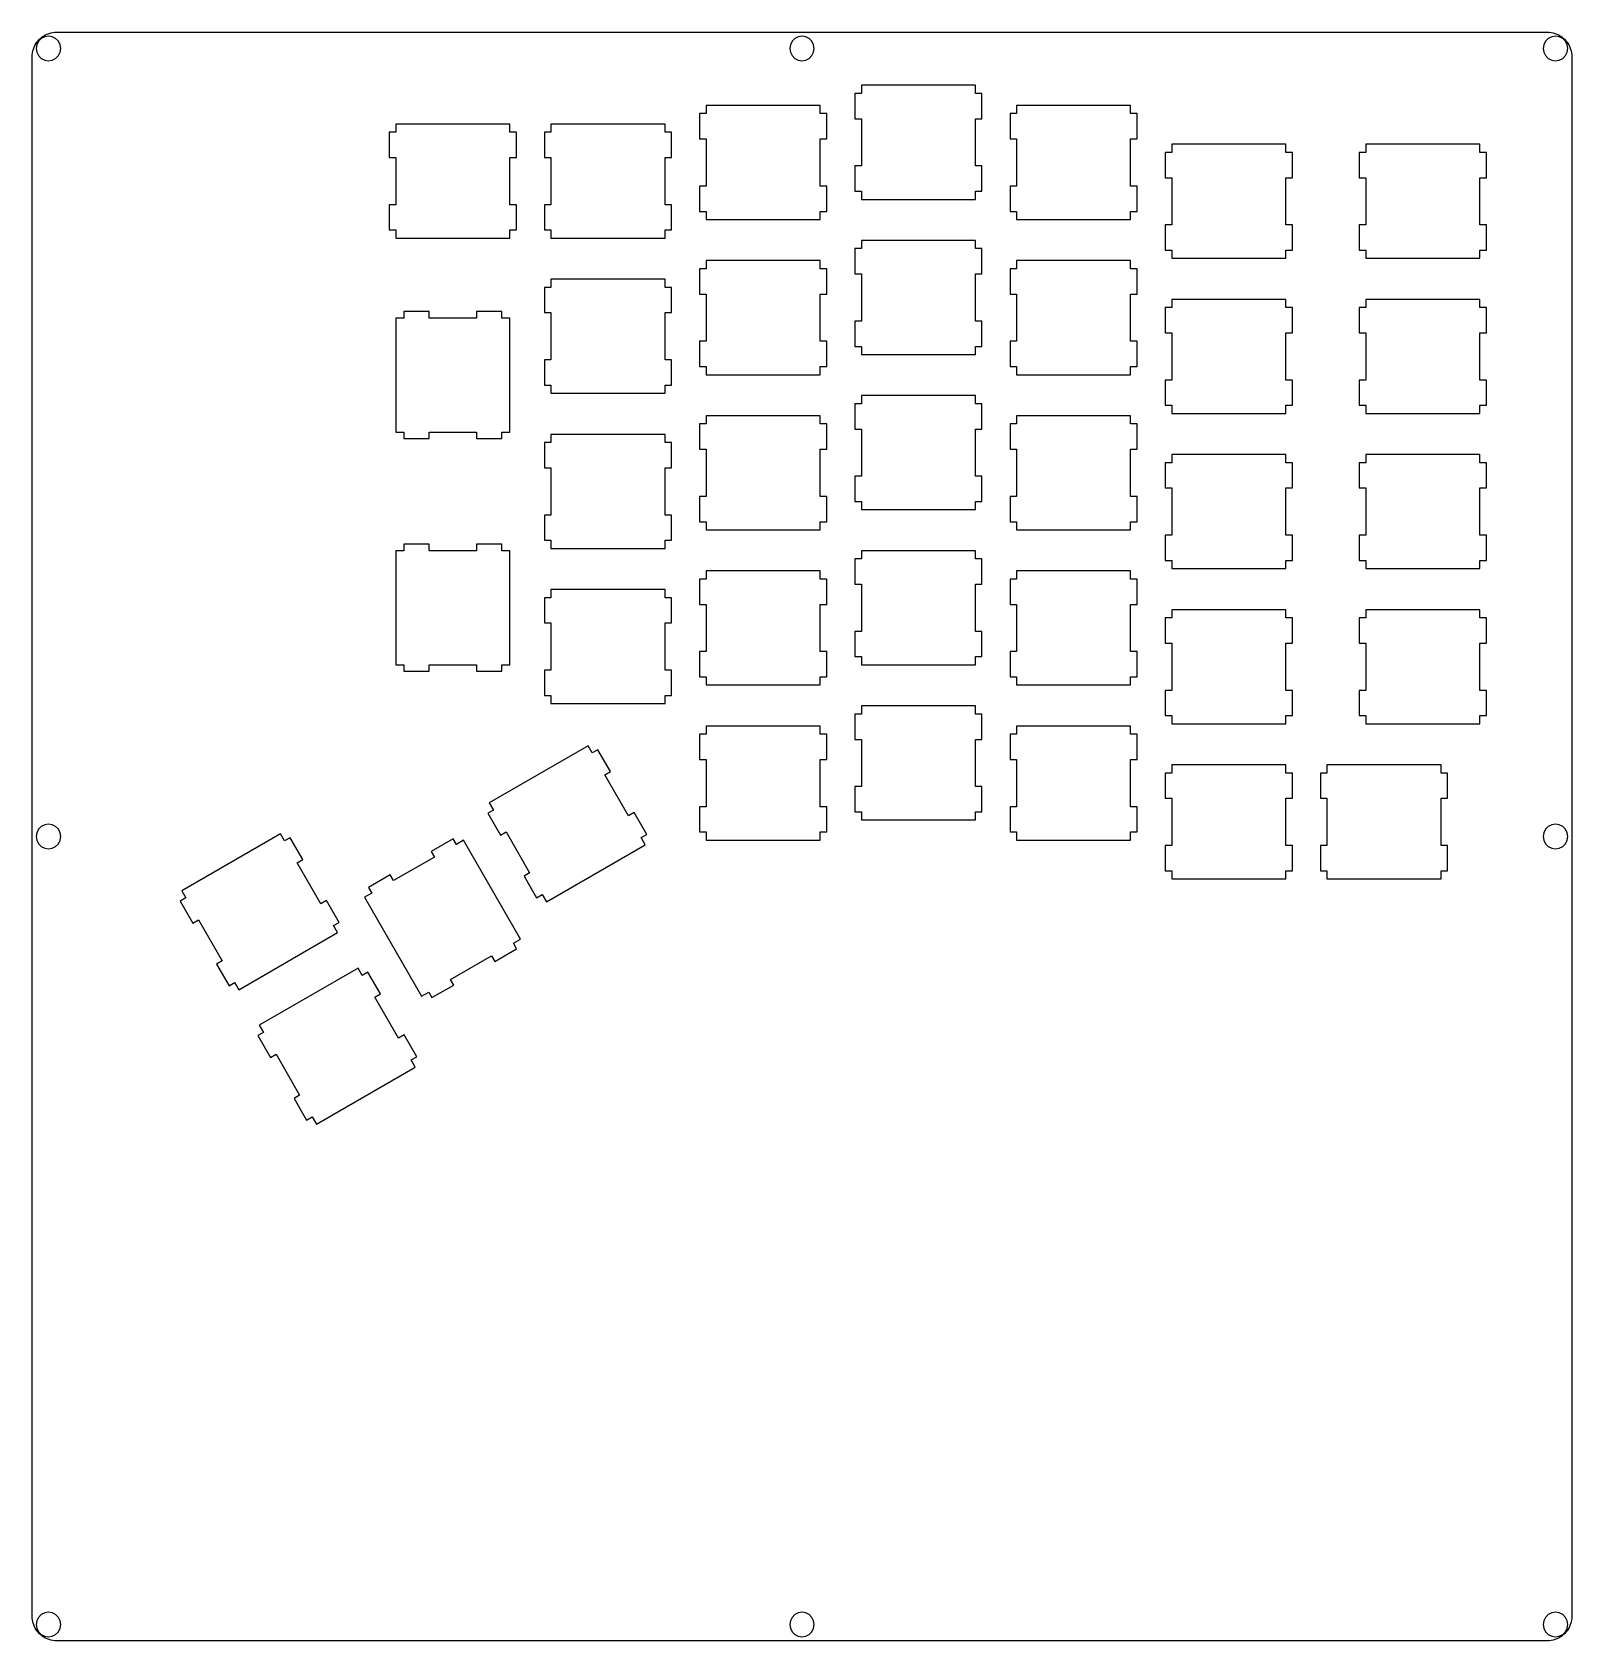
# Model space of a CAD drawing. Extents: x 0 to 189, y 0 to 198.
import ezdxf

# ---------------------------------------------------------------- set-up
doc = ezdxf.new("R2010")
doc.units = 0
doc.layers.get('0').update_dxf_attribs({"linetype": 'CONTINUOUS'})

msp = doc.modelspace()

# ---------------------------------------------------------------- linework, layer by layer
at = {"color": 0}
for p, q in [((2.39365, 197.511), (2.62516, 197.557)), ((2.62516, 197.557), (2.85943, 197.584)), ((2.85943, 197.584), (3.09507, 197.594)), ((3.09507, 197.594), (186.071, 197.593)), ((186.071, 197.593), (186.305, 197.584)), ((186.305, 197.584), (186.539, 197.557)), ((186.539, 197.557), (186.771, 197.511)), ((0.241157, 195.521), (0.322461, 195.742)), ((0.322461, 195.742), (0.420303, 195.956)), ((0.420303, 195.956), (0.537436, 196.161)), ((0.537436, 196.161), (0.666972, 196.357)), ((0.668348, 196.058), (0.593933, 195.593)), ((0.593933, 195.593), (0.668348, 195.13)), ((0.666972, 196.357), (0.813043, 196.543)), ((0.880565, 196.475), (0.668348, 196.058)), ((0.813043, 196.543), (0.972894, 196.715)), ((1.21267, 196.807), (0.880565, 196.475)), ((0.972894, 196.715), (1.14515, 196.875)), ((1.14515, 196.875), (1.33119, 197.021)), ((1.63022, 197.019), (1.21267, 196.807)), ((1.33119, 197.021), (1.52687, 197.151)), ((1.52687, 197.151), (1.7322, 197.268)), ((2.09462, 197.093), (1.63022, 197.019)), ((1.7322, 197.268), (1.94579, 197.365)), ((1.94579, 197.365), (2.16628, 197.447)), ((2.55764, 197.019), (2.09462, 197.093)), ((2.16628, 197.447), (2.39365, 197.511)), ((2.97518, 196.807), (2.55764, 197.019)), ((3.30729, 196.475), (2.97518, 196.807)), ((3.52089, 196.058), (3.30729, 196.475)), ((3.5953, 195.593), (3.52089, 196.058)), ((3.52089, 195.13), (3.5953, 195.593)), ((93.1556, 196.058), (93.0822, 195.593)), ((93.0822, 195.593), (93.1556, 195.13)), ((93.369, 196.475), (93.1556, 196.058)), ((93.701, 196.807), (93.369, 196.475)), ((94.1186, 197.019), (93.701, 196.807)), ((94.5829, 197.093), (94.1186, 197.019)), ((95.0461, 197.019), (94.5829, 197.093)), ((95.4634, 196.807), (95.0461, 197.019)), ((95.7957, 196.475), (95.4634, 196.807)), ((96.0092, 196.058), (95.7957, 196.475)), ((96.0822, 195.593), (96.0092, 196.058)), ((96.0092, 195.13), (96.0822, 195.593)), ((185.644, 196.058), (185.569, 195.593)), ((185.569, 195.593), (185.644, 195.13)), ((185.857, 196.475), (185.644, 196.058)), ((186.188, 196.807), (185.857, 196.475)), ((186.607, 197.019), (186.188, 196.807)), ((187.07, 197.093), (186.607, 197.019)), ((186.771, 197.511), (186.998, 197.447)), ((186.998, 197.447), (187.219, 197.365)), ((187.533, 197.019), (187.07, 197.093)), ((187.219, 197.365), (187.431, 197.268)), ((187.431, 197.268), (187.638, 197.151)), ((187.952, 196.807), (187.533, 197.019)), ((187.638, 197.151), (187.833, 197.021)), ((187.833, 197.021), (188.018, 196.875)), ((188.284, 196.475), (187.952, 196.807)), ((188.018, 196.875), (188.192, 196.715)), ((188.192, 196.715), (188.352, 196.543)), ((188.496, 196.058), (188.284, 196.475)), ((188.352, 196.543), (188.498, 196.357)), ((188.571, 195.593), (188.496, 196.058)), ((188.496, 195.13), (188.571, 195.593)), ((188.498, 196.357), (188.627, 196.161)), ((188.627, 196.161), (188.744, 195.956)), ((188.744, 195.956), (188.842, 195.742)), ((188.842, 195.742), (188.923, 195.521)), ((0.093707, 3.08267), (0.095085, 194.593)), ((0.095085, 194.593), (0.103353, 194.829)), ((0.103353, 194.829), (0.130914, 195.063)), ((0.130914, 195.063), (0.176389, 195.294)), ((0.176389, 195.294), (0.241157, 195.521)), ((0.668348, 195.13), (0.880565, 194.713)), ((0.880565, 194.713), (1.21267, 194.381)), ((1.21267, 194.381), (1.63022, 194.167)), ((1.63022, 194.167), (2.09462, 194.093)), ((2.09462, 194.093), (2.55764, 194.167)), ((2.55764, 194.167), (2.97518, 194.381)), ((2.97518, 194.381), (3.30729, 194.713)), ((3.30729, 194.713), (3.52089, 195.13)), ((93.1556, 195.13), (93.369, 194.713)), ((93.369, 194.713), (93.701, 194.381)), ((93.701, 194.381), (94.1186, 194.167)), ((94.1186, 194.167), (94.5829, 194.093)), ((94.5829, 194.093), (95.0461, 194.167)), ((95.0461, 194.167), (95.4634, 194.381)), ((95.4634, 194.381), (95.7957, 194.713)), ((95.7957, 194.713), (96.0092, 195.13)), ((185.644, 195.13), (185.857, 194.713)), ((185.857, 194.713), (186.188, 194.381)), ((186.188, 194.381), (186.607, 194.167)), ((186.607, 194.167), (187.07, 194.093)), ((187.07, 194.093), (187.533, 194.167)), ((187.533, 194.167), (187.952, 194.381)), ((187.952, 194.381), (188.284, 194.713)), ((188.284, 194.713), (188.496, 195.13)), ((188.923, 195.521), (188.988, 195.294)), ((188.988, 195.294), (189.034, 195.063)), ((189.034, 195.063), (189.061, 194.829)), ((189.061, 194.829), (189.071, 194.593)), ((189.071, 194.593), (189.071, 3.08267)), ((101.87, 190.069), (101.069, 190.069)), ((101.069, 190.069), (101.069, 186.969)), ((101.87, 191.069), (101.87, 190.069)), ((115.87, 191.069), (101.87, 191.069)), ((115.87, 190.069), (115.87, 191.069)), ((116.67, 190.069), (115.87, 190.069)), ((116.67, 186.969), (116.67, 190.069)), ((82.8202, 188.591), (82.8202, 187.592)), ((96.8195, 188.591), (82.8202, 188.591)), ((96.8195, 187.592), (96.8195, 188.591)), ((120.92, 188.591), (120.92, 187.592)), ((134.92, 188.591), (120.92, 188.591)), ((134.92, 187.592), (134.92, 188.591)), ((44.7202, 186.307), (44.7202, 185.306)), ((58.7195, 186.307), (44.7202, 186.307)), ((58.7195, 185.306), (58.7195, 186.307)), ((63.7702, 186.307), (63.7702, 185.306)), ((77.7695, 186.307), (63.7702, 186.307)), ((77.7695, 185.306), (77.7695, 186.307)), ((82.8202, 187.592), (82.0194, 187.592)), ((82.0194, 187.592), (82.0194, 184.492)), ((97.6203, 187.592), (96.8195, 187.592)), ((97.6203, 184.492), (97.6203, 187.592)), ((101.069, 186.969), (101.87, 186.969)), ((101.87, 186.969), (101.87, 181.169)), ((115.87, 181.169), (115.87, 186.969)), ((115.87, 186.969), (116.67, 186.969)), ((120.92, 187.592), (120.119, 187.592)), ((120.119, 187.592), (120.119, 184.492)), ((135.72, 187.592), (134.92, 187.592)), ((135.72, 184.492), (135.72, 187.592)), ((44.7202, 185.306), (43.9194, 185.306)), ((43.9194, 185.306), (43.9194, 182.205)), ((59.5203, 185.306), (58.7195, 185.306)), ((59.5203, 182.205), (59.5203, 185.306)), ((63.7702, 185.306), (62.9694, 185.306)), ((62.9694, 185.306), (62.9694, 182.205)), ((78.5703, 185.306), (77.7695, 185.306)), ((78.5703, 182.205), (78.5703, 185.306)), ((82.0194, 184.492), (82.8202, 184.492)), ((82.8202, 184.492), (82.8202, 178.691)), ((96.8195, 178.691), (96.8195, 184.492)), ((96.8195, 184.492), (97.6203, 184.492)), ((120.119, 184.492), (120.92, 184.492)), ((120.92, 184.492), (120.92, 178.691)), ((134.92, 178.691), (134.92, 184.492)), ((134.92, 184.492), (135.72, 184.492)), ((139.97, 183.829), (139.97, 182.829)), ((153.97, 183.829), (139.97, 183.829)), ((153.97, 182.829), (153.97, 183.829)), ((163.781, 183.829), (163.781, 182.829)), ((177.782, 183.829), (163.781, 183.829)), ((177.782, 182.829), (177.782, 183.829)), ((43.9194, 182.205), (44.7202, 182.205)), ((44.7202, 182.205), (44.7202, 176.405)), ((58.7195, 176.405), (58.7195, 182.205)), ((58.7195, 182.205), (59.5203, 182.205)), ((62.9694, 182.205), (63.7702, 182.205)), ((63.7702, 182.205), (63.7702, 176.405)), ((77.7695, 176.405), (77.7695, 182.205)), ((77.7695, 182.205), (78.5703, 182.205)), ((139.97, 182.829), (139.169, 182.829)), ((139.169, 182.829), (139.169, 179.729)), ((154.77, 182.829), (153.97, 182.829)), ((154.77, 179.729), (154.77, 182.829)), ((163.781, 182.829), (162.982, 182.829)), ((162.982, 182.829), (162.982, 179.729)), ((178.581, 182.829), (177.782, 182.829)), ((178.581, 179.729), (178.581, 182.829)), ((101.87, 181.169), (101.069, 181.169)), ((101.069, 181.169), (101.069, 178.069)), ((116.67, 181.169), (115.87, 181.169)), ((116.67, 178.069), (116.67, 181.169)), ((82.8202, 178.691), (82.0194, 178.691)), ((82.0194, 178.691), (82.0194, 175.592)), ((97.6203, 178.691), (96.8195, 178.691)), ((97.6203, 175.592), (97.6203, 178.691)), ((101.069, 178.069), (101.87, 178.069)), ((101.87, 178.069), (101.87, 177.068)), ((115.87, 177.068), (115.87, 178.069)), ((115.87, 178.069), (116.67, 178.069)), ((120.92, 178.691), (120.119, 178.691)), ((120.119, 178.691), (120.119, 175.592)), ((135.72, 178.691), (134.92, 178.691)), ((135.72, 175.592), (135.72, 178.691)), ((139.169, 179.729), (139.97, 179.729)), ((139.97, 179.729), (139.97, 173.929)), ((153.97, 173.929), (153.97, 179.729)), ((153.97, 179.729), (154.77, 179.729)), ((162.982, 179.729), (163.781, 179.729)), ((163.781, 179.729), (163.781, 173.929)), ((177.782, 173.929), (177.782, 179.729)), ((177.782, 179.729), (178.581, 179.729)), ((44.7202, 176.405), (43.9194, 176.405)), ((43.9194, 176.405), (43.9194, 173.306)), ((59.5203, 176.405), (58.7195, 176.405)), ((59.5203, 173.306), (59.5203, 176.405)), ((63.7702, 176.405), (62.9694, 176.405)), ((62.9694, 176.405), (62.9694, 173.306)), ((78.5703, 176.405), (77.7695, 176.405)), ((78.5703, 173.306), (78.5703, 176.405)), ((101.87, 177.068), (115.87, 177.068)), ((82.0194, 175.592), (82.8202, 175.592)), ((82.8202, 175.592), (82.8202, 174.592)), ((82.8202, 174.592), (96.8195, 174.592)), ((96.8195, 174.592), (96.8195, 175.592)), ((96.8195, 175.592), (97.6203, 175.592)), ((120.119, 175.592), (120.92, 175.592)), ((120.92, 175.592), (120.92, 174.592)), ((120.92, 174.592), (134.92, 174.592)), ((134.92, 174.592), (134.92, 175.592)), ((134.92, 175.592), (135.72, 175.592)), ((139.97, 173.929), (139.169, 173.929)), ((139.169, 173.929), (139.169, 170.828)), ((154.77, 173.929), (153.97, 173.929)), ((154.77, 170.828), (154.77, 173.929)), ((163.781, 173.929), (162.982, 173.929)), ((162.982, 173.929), (162.982, 170.828)), ((178.581, 173.929), (177.782, 173.929)), ((178.581, 170.828), (178.581, 173.929)), ((43.9194, 173.306), (44.7202, 173.306)), ((44.7202, 173.306), (44.7202, 172.306)), ((44.7202, 172.306), (58.7195, 172.306)), ((58.7195, 172.306), (58.7195, 173.306)), ((58.7195, 173.306), (59.5203, 173.306)), ((62.9694, 173.306), (63.7702, 173.306)), ((63.7702, 173.306), (63.7702, 172.306)), ((63.7702, 172.306), (77.7695, 172.306)), ((77.7695, 172.306), (77.7695, 173.306)), ((77.7695, 173.306), (78.5703, 173.306)), ((101.87, 172.018), (101.87, 171.019)), ((115.87, 172.018), (101.87, 172.018)), ((115.87, 171.019), (115.87, 172.018)), ((101.87, 171.019), (101.069, 171.019)), ((101.069, 171.019), (101.069, 167.918)), ((116.67, 171.019), (115.87, 171.019)), ((116.67, 167.918), (116.67, 171.019)), ((139.169, 170.828), (139.97, 170.828)), ((139.97, 170.828), (139.97, 169.829)), ((153.97, 169.829), (153.97, 170.828)), ((153.97, 170.828), (154.77, 170.828)), ((162.982, 170.828), (163.781, 170.828)), ((163.781, 170.828), (163.781, 169.829)), ((177.782, 169.829), (177.782, 170.828)), ((177.782, 170.828), (178.581, 170.828)), ((82.8202, 168.542), (82.0194, 168.542)), ((82.0194, 168.542), (82.0194, 165.442)), ((82.8202, 169.541), (82.8202, 168.542)), ((96.8195, 169.541), (82.8202, 169.541)), ((96.8195, 168.542), (96.8195, 169.541)), ((97.6203, 168.542), (96.8195, 168.542)), ((97.6203, 165.442), (97.6203, 168.542)), ((101.069, 167.918), (101.87, 167.918)), ((101.87, 167.918), (101.87, 162.118)), ((115.87, 162.118), (115.87, 167.918)), ((115.87, 167.918), (116.67, 167.918)), ((120.92, 168.542), (120.119, 168.542)), ((120.119, 168.542), (120.119, 165.442)), ((120.92, 169.541), (120.92, 168.542)), ((134.92, 169.541), (120.92, 169.541)), ((134.92, 168.542), (134.92, 169.541)), ((135.72, 168.542), (134.92, 168.542)), ((135.72, 165.442), (135.72, 168.542)), ((139.97, 169.829), (153.97, 169.829)), ((163.781, 169.829), (177.782, 169.829)), ((63.7702, 166.256), (62.9694, 166.256)), ((62.9694, 166.256), (62.9694, 163.155)), ((63.7702, 167.257), (63.7702, 166.256)), ((77.7695, 167.257), (63.7702, 167.257)), ((77.7695, 166.256), (77.7695, 167.257)), ((78.5703, 166.256), (77.7695, 166.256)), ((78.5703, 163.155), (78.5703, 166.256)), ((82.0194, 165.442), (82.8202, 165.442)), ((82.8202, 165.442), (82.8202, 159.641)), ((96.8195, 159.641), (96.8195, 165.442)), ((96.8195, 165.442), (97.6203, 165.442)), ((120.119, 165.442), (120.92, 165.442)), ((120.92, 165.442), (120.92, 159.641)), ((134.92, 159.641), (134.92, 165.442)), ((134.92, 165.442), (135.72, 165.442)), ((139.97, 164.779), (139.97, 163.778)), ((153.97, 164.779), (139.97, 164.779)), ((153.97, 163.778), (153.97, 164.779)), ((163.781, 164.779), (163.781, 163.778)), ((177.782, 164.779), (163.781, 164.779)), ((177.782, 163.778), (177.782, 164.779)), ((45.7193, 162.493), (44.7202, 162.493)), ((44.7202, 162.493), (44.7202, 148.493)), ((45.7193, 163.293), (45.7193, 162.493)), ((48.8199, 163.293), (45.7193, 163.293)), ((48.8199, 162.493), (48.8199, 163.293)), ((54.6199, 162.493), (48.8199, 162.493)), ((57.719, 163.293), (54.6199, 163.293)), ((54.6199, 163.293), (54.6199, 162.493)), ((57.719, 162.493), (57.719, 163.293)), ((58.7195, 162.493), (57.719, 162.493)), ((58.7195, 148.493), (58.7195, 162.493)), ((62.9694, 163.155), (63.7702, 163.155)), ((63.7702, 163.155), (63.7702, 157.355)), ((77.7695, 157.355), (77.7695, 163.155)), ((77.7695, 163.155), (78.5703, 163.155)), ((101.87, 162.118), (101.069, 162.118)), ((101.069, 162.118), (101.069, 159.019)), ((116.67, 162.118), (115.87, 162.118)), ((116.67, 159.019), (116.67, 162.118)), ((139.97, 163.778), (139.169, 163.778)), ((139.169, 163.778), (139.169, 160.679)), ((154.77, 163.778), (153.97, 163.778)), ((154.77, 160.679), (154.77, 163.778)), ((163.781, 163.778), (162.982, 163.778)), ((162.982, 163.778), (162.982, 160.679)), ((178.581, 163.778), (177.782, 163.778)), ((178.581, 160.679), (178.581, 163.778)), ((139.169, 160.679), (139.97, 160.679)), ((139.97, 160.679), (139.97, 154.879)), ((153.97, 154.879), (153.97, 160.679)), ((153.97, 160.679), (154.77, 160.679)), ((162.982, 160.679), (163.781, 160.679)), ((163.781, 160.679), (163.781, 154.879)), ((177.782, 154.879), (177.782, 160.679)), ((177.782, 160.679), (178.581, 160.679)), ((82.8202, 159.641), (82.0194, 159.641)), ((82.0194, 159.641), (82.0194, 156.542)), ((97.6203, 159.641), (96.8195, 159.641)), ((97.6203, 156.542), (97.6203, 159.641)), ((101.069, 159.019), (101.87, 159.019)), ((101.87, 159.019), (101.87, 158.018)), ((101.87, 158.018), (115.87, 158.018)), ((115.87, 158.018), (115.87, 159.019)), ((115.87, 159.019), (116.67, 159.019)), ((120.92, 159.641), (120.119, 159.641)), ((120.119, 159.641), (120.119, 156.542)), ((135.72, 159.641), (134.92, 159.641)), ((135.72, 156.542), (135.72, 159.641)), ((63.7702, 157.355), (62.9694, 157.355)), ((62.9694, 157.355), (62.9694, 154.256)), ((78.5703, 157.355), (77.7695, 157.355)), ((78.5703, 154.256), (78.5703, 157.355)), ((82.0194, 156.542), (82.8202, 156.542)), ((82.8202, 156.542), (82.8202, 155.542)), ((96.8195, 155.542), (96.8195, 156.542)), ((96.8195, 156.542), (97.6203, 156.542)), ((120.119, 156.542), (120.92, 156.542)), ((120.92, 156.542), (120.92, 155.542)), ((134.92, 155.542), (134.92, 156.542)), ((134.92, 156.542), (135.72, 156.542)), ((62.9694, 154.256), (63.7702, 154.256)), ((63.7702, 154.256), (63.7702, 153.256)), ((77.7695, 153.256), (77.7695, 154.256)), ((77.7695, 154.256), (78.5703, 154.256)), ((82.8202, 155.542), (96.8195, 155.542)), ((120.92, 155.542), (134.92, 155.542)), ((139.97, 154.879), (139.169, 154.879)), ((139.169, 154.879), (139.169, 151.778)), ((154.77, 154.879), (153.97, 154.879)), ((154.77, 151.778), (154.77, 154.879)), ((163.781, 154.879), (162.982, 154.879)), ((162.982, 154.879), (162.982, 151.778)), ((178.581, 154.879), (177.782, 154.879)), ((178.581, 151.778), (178.581, 154.879)), ((63.7702, 153.256), (77.7695, 153.256)), ((101.87, 152.968), (101.87, 151.969)), ((115.87, 152.968), (101.87, 152.968)), ((115.87, 151.969), (115.87, 152.968)), ((82.8202, 150.491), (82.8202, 149.492)), ((96.8195, 150.491), (82.8202, 150.491)), ((96.8195, 149.492), (96.8195, 150.491)), ((101.87, 151.969), (101.069, 151.969)), ((101.069, 151.969), (101.069, 148.868)), ((116.67, 151.969), (115.87, 151.969)), ((116.67, 148.868), (116.67, 151.969)), ((120.92, 150.491), (120.92, 149.492)), ((134.92, 150.491), (120.92, 150.491)), ((134.92, 149.492), (134.92, 150.491)), ((139.169, 151.778), (139.97, 151.778)), ((139.97, 151.778), (139.97, 150.779)), ((139.97, 150.779), (153.97, 150.779)), ((153.97, 150.779), (153.97, 151.778)), ((153.97, 151.778), (154.77, 151.778)), ((162.982, 151.778), (163.781, 151.778)), ((163.781, 151.778), (163.781, 150.779)), ((163.781, 150.779), (177.782, 150.779)), ((177.782, 150.779), (177.782, 151.778)), ((177.782, 151.778), (178.581, 151.778)), ((44.7202, 148.493), (45.7193, 148.493)), ((45.7193, 148.493), (45.7193, 147.693)), ((48.8199, 147.693), (48.8199, 148.493)), ((48.8199, 148.493), (54.6199, 148.493)), ((54.6199, 148.493), (54.6199, 147.693)), ((57.719, 147.693), (57.719, 148.493)), ((57.719, 148.493), (58.7195, 148.493)), ((63.7702, 148.207), (63.7702, 147.206)), ((77.7695, 148.207), (63.7702, 148.207)), ((77.7695, 147.206), (77.7695, 148.207)), ((82.8202, 149.492), (82.0194, 149.492)), ((82.0194, 149.492), (82.0194, 146.392)), ((97.6203, 149.492), (96.8195, 149.492)), ((97.6203, 146.392), (97.6203, 149.492)), ((101.069, 148.868), (101.87, 148.868)), ((101.87, 148.868), (101.87, 143.068)), ((115.87, 143.068), (115.87, 148.868)), ((115.87, 148.868), (116.67, 148.868)), ((120.92, 149.492), (120.119, 149.492)), ((120.119, 149.492), (120.119, 146.392)), ((135.72, 149.492), (134.92, 149.492)), ((135.72, 146.392), (135.72, 149.492)), ((45.7193, 147.693), (48.8199, 147.693)), ((54.6199, 147.693), (57.719, 147.693)), ((63.7702, 147.206), (62.9694, 147.206)), ((62.9694, 147.206), (62.9694, 144.105)), ((78.5703, 147.206), (77.7695, 147.206)), ((78.5703, 144.105), (78.5703, 147.206)), ((82.0194, 146.392), (82.8202, 146.392)), ((82.8202, 146.392), (82.8202, 140.591)), ((96.8195, 140.591), (96.8195, 146.392)), ((96.8195, 146.392), (97.6203, 146.392)), ((120.119, 146.392), (120.92, 146.392)), ((120.92, 146.392), (120.92, 140.591)), ((134.92, 140.591), (134.92, 146.392)), ((134.92, 146.392), (135.72, 146.392)), ((139.97, 144.728), (139.169, 144.728)), ((139.169, 144.728), (139.169, 141.629)), ((139.97, 145.729), (139.97, 144.728)), ((153.97, 145.729), (139.97, 145.729)), ((153.97, 144.728), (153.97, 145.729)), ((154.77, 144.728), (153.97, 144.728)), ((154.77, 141.629), (154.77, 144.728)), ((163.781, 144.728), (162.982, 144.728)), ((162.982, 144.728), (162.982, 141.629)), ((163.781, 145.729), (163.781, 144.728)), ((177.782, 145.729), (163.781, 145.729)), ((177.782, 144.728), (177.782, 145.729)), ((178.581, 144.728), (177.782, 144.728)), ((178.581, 141.629), (178.581, 144.728)), ((62.9694, 144.105), (63.7702, 144.105)), ((63.7702, 144.105), (63.7702, 138.305)), ((77.7695, 138.305), (77.7695, 144.105)), ((77.7695, 144.105), (78.5703, 144.105)), ((101.87, 143.068), (101.069, 143.068)), ((101.069, 143.068), (101.069, 139.969)), ((116.67, 143.068), (115.87, 143.068)), ((116.67, 139.969), (116.67, 143.068)), ((82.8202, 140.591), (82.0194, 140.591)), ((82.0194, 140.591), (82.0194, 137.492)), ((97.6203, 140.591), (96.8195, 140.591)), ((97.6203, 137.492), (97.6203, 140.591)), ((120.92, 140.591), (120.119, 140.591)), ((120.119, 140.591), (120.119, 137.492)), ((135.72, 140.591), (134.92, 140.591)), ((135.72, 137.492), (135.72, 140.591)), ((139.169, 141.629), (139.97, 141.629)), ((139.97, 141.629), (139.97, 135.829)), ((153.97, 135.829), (153.97, 141.629)), ((153.97, 141.629), (154.77, 141.629)), ((162.982, 141.629), (163.781, 141.629)), ((163.781, 141.629), (163.781, 135.829)), ((177.782, 135.829), (177.782, 141.629)), ((177.782, 141.629), (178.581, 141.629)), ((63.7702, 138.305), (62.9694, 138.305)), ((62.9694, 138.305), (62.9694, 135.206)), ((78.5703, 138.305), (77.7695, 138.305)), ((78.5703, 135.206), (78.5703, 138.305)), ((101.069, 139.969), (101.87, 139.969)), ((101.87, 139.969), (101.87, 138.968)), ((101.87, 138.968), (115.87, 138.968)), ((115.87, 138.968), (115.87, 139.969)), ((115.87, 139.969), (116.67, 139.969)), ((82.0194, 137.492), (82.8202, 137.492)), ((82.8202, 137.492), (82.8202, 136.492)), ((82.8202, 136.492), (96.8195, 136.492)), ((96.8195, 136.492), (96.8195, 137.492)), ((96.8195, 137.492), (97.6203, 137.492)), ((120.119, 137.492), (120.92, 137.492)), ((120.92, 137.492), (120.92, 136.492)), ((120.92, 136.492), (134.92, 136.492)), ((134.92, 136.492), (134.92, 137.492)), ((134.92, 137.492), (135.72, 137.492)), ((45.7193, 134.718), (45.7193, 133.918)), ((48.8199, 134.718), (45.7193, 134.718)), ((48.8199, 133.918), (48.8199, 134.718)), ((57.719, 134.718), (54.6199, 134.718)), ((54.6199, 134.718), (54.6199, 133.918)), ((57.719, 133.918), (57.719, 134.718)), ((62.9694, 135.206), (63.7702, 135.206)), ((63.7702, 135.206), (63.7702, 134.206)), ((77.7695, 134.206), (77.7695, 135.206)), ((77.7695, 135.206), (78.5703, 135.206)), ((139.97, 135.829), (139.169, 135.829)), ((139.169, 135.829), (139.169, 132.728)), ((154.77, 135.829), (153.97, 135.829)), ((154.77, 132.728), (154.77, 135.829)), ((163.781, 135.829), (162.982, 135.829)), ((162.982, 135.829), (162.982, 132.728)), ((178.581, 135.829), (177.782, 135.829)), ((178.581, 132.728), (178.581, 135.829)), ((45.7193, 133.918), (44.7202, 133.918)), ((44.7202, 133.918), (44.7202, 119.918)), ((54.6199, 133.918), (48.8199, 133.918)), ((58.7195, 133.918), (57.719, 133.918)), ((58.7195, 119.918), (58.7195, 133.918)), ((63.7702, 134.206), (77.7695, 134.206)), ((101.87, 132.919), (101.069, 132.919)), ((101.069, 132.919), (101.069, 129.818)), ((101.87, 133.918), (101.87, 132.919)), ((115.87, 133.918), (101.87, 133.918)), ((115.87, 132.919), (115.87, 133.918)), ((116.67, 132.919), (115.87, 132.919)), ((116.67, 129.818), (116.67, 132.919)), ((139.169, 132.728), (139.97, 132.728)), ((139.97, 132.728), (139.97, 131.729)), ((153.97, 131.729), (153.97, 132.728)), ((153.97, 132.728), (154.77, 132.728)), ((162.982, 132.728), (163.781, 132.728)), ((163.781, 132.728), (163.781, 131.729)), ((177.782, 131.729), (177.782, 132.728)), ((177.782, 132.728), (178.581, 132.728)), ((82.8202, 130.442), (82.0194, 130.442)), ((82.0194, 130.442), (82.0194, 127.342)), ((82.8202, 131.441), (82.8202, 130.442)), ((96.8195, 131.441), (82.8202, 131.441)), ((96.8195, 130.442), (96.8195, 131.441)), ((97.6203, 130.442), (96.8195, 130.442)), ((97.6203, 127.342), (97.6203, 130.442)), ((120.92, 130.442), (120.119, 130.442)), ((120.119, 130.442), (120.119, 127.342)), ((120.92, 131.441), (120.92, 130.442)), ((134.92, 131.441), (120.92, 131.441)), ((134.92, 130.442), (134.92, 131.441)), ((135.72, 130.442), (134.92, 130.442)), ((135.72, 127.342), (135.72, 130.442)), ((139.97, 131.729), (153.97, 131.729)), ((163.781, 131.729), (177.782, 131.729)), ((63.7702, 129.157), (63.7702, 128.156)), ((77.7695, 129.157), (63.7702, 129.157)), ((77.7695, 128.156), (77.7695, 129.157)), ((101.069, 129.818), (101.87, 129.818)), ((101.87, 129.818), (101.87, 124.018)), ((115.87, 124.018), (115.87, 129.818)), ((115.87, 129.818), (116.67, 129.818)), ((63.7702, 128.156), (62.9694, 128.156)), ((62.9694, 128.156), (62.9694, 125.055)), ((78.5703, 128.156), (77.7695, 128.156)), ((78.5703, 125.055), (78.5703, 128.156)), ((82.0194, 127.342), (82.8202, 127.342)), ((82.8202, 127.342), (82.8202, 121.541)), ((96.8195, 121.541), (96.8195, 127.342)), ((96.8195, 127.342), (97.6203, 127.342)), ((120.119, 127.342), (120.92, 127.342)), ((120.92, 127.342), (120.92, 121.541)), ((134.92, 121.541), (134.92, 127.342)), ((134.92, 127.342), (135.72, 127.342)), ((139.97, 126.679), (139.97, 125.678)), ((153.97, 126.679), (139.97, 126.679)), ((153.97, 125.678), (153.97, 126.679)), ((163.781, 126.679), (163.781, 125.678)), ((177.782, 126.679), (163.781, 126.679)), ((177.782, 125.678), (177.782, 126.679)), ((62.9694, 125.055), (63.7702, 125.055)), ((63.7702, 125.055), (63.7702, 119.255)), ((77.7695, 119.255), (77.7695, 125.055)), ((77.7695, 125.055), (78.5703, 125.055)), ((139.97, 125.678), (139.169, 125.678)), ((139.169, 125.678), (139.169, 122.579)), ((154.77, 125.678), (153.97, 125.678)), ((154.77, 122.579), (154.77, 125.678)), ((163.781, 125.678), (162.982, 125.678)), ((162.982, 125.678), (162.982, 122.579)), ((178.581, 125.678), (177.782, 125.678)), ((178.581, 122.579), (178.581, 125.678)), ((101.87, 124.018), (101.069, 124.018)), ((101.069, 124.018), (101.069, 120.919)), ((116.67, 124.018), (115.87, 124.018)), ((116.67, 120.919), (116.67, 124.018)), ((139.169, 122.579), (139.97, 122.579)), ((139.97, 122.579), (139.97, 116.779)), ((153.97, 116.779), (153.97, 122.579)), ((153.97, 122.579), (154.77, 122.579)), ((162.982, 122.579), (163.781, 122.579)), ((163.781, 122.579), (163.781, 116.779)), ((177.782, 116.779), (177.782, 122.579)), ((177.782, 122.579), (178.581, 122.579)), ((82.8202, 121.541), (82.0194, 121.541)), ((82.0194, 121.541), (82.0194, 118.442)), ((97.6203, 121.541), (96.8195, 121.541)), ((97.6203, 118.442), (97.6203, 121.541)), ((101.069, 120.919), (101.87, 120.919)), ((101.87, 120.919), (101.87, 119.918)), ((115.87, 119.918), (115.87, 120.919)), ((115.87, 120.919), (116.67, 120.919)), ((120.92, 121.541), (120.119, 121.541)), ((120.119, 121.541), (120.119, 118.442)), ((135.72, 121.541), (134.92, 121.541)), ((135.72, 118.442), (135.72, 121.541)), ((44.7202, 119.918), (45.7193, 119.918)), ((45.7193, 119.918), (45.7193, 119.118)), ((45.7193, 119.118), (48.8199, 119.118)), ((48.8199, 119.118), (48.8199, 119.918)), ((48.8199, 119.918), (54.6199, 119.918)), ((54.6199, 119.918), (54.6199, 119.118)), ((54.6199, 119.118), (57.719, 119.118)), ((57.719, 119.118), (57.719, 119.918)), ((57.719, 119.918), (58.7195, 119.918)), ((63.7702, 119.255), (62.9694, 119.255)), ((62.9694, 119.255), (62.9694, 116.156)), ((78.5703, 119.255), (77.7695, 119.255)), ((78.5703, 116.156), (78.5703, 119.255)), ((101.87, 119.918), (115.87, 119.918)), ((82.0194, 118.442), (82.8202, 118.442)), ((82.8202, 118.442), (82.8202, 117.442)), ((82.8202, 117.442), (96.8195, 117.442)), ((96.8195, 117.442), (96.8195, 118.442)), ((96.8195, 118.442), (97.6203, 118.442)), ((120.119, 118.442), (120.92, 118.442)), ((120.92, 118.442), (120.92, 117.442)), ((120.92, 117.442), (134.92, 117.442)), ((134.92, 117.442), (134.92, 118.442)), ((134.92, 118.442), (135.72, 118.442)), ((139.97, 116.779), (139.169, 116.779)), ((139.169, 116.779), (139.169, 113.678)), ((154.77, 116.779), (153.97, 116.779)), ((154.77, 113.678), (154.77, 116.779)), ((163.781, 116.779), (162.982, 116.779)), ((162.982, 116.779), (162.982, 113.678)), ((178.581, 116.779), (177.782, 116.779)), ((178.581, 113.678), (178.581, 116.779)), ((62.9694, 116.156), (63.7702, 116.156)), ((63.7702, 116.156), (63.7702, 115.156)), ((63.7702, 115.156), (77.7695, 115.156)), ((77.7695, 115.156), (77.7695, 116.156)), ((77.7695, 116.156), (78.5703, 116.156)), ((101.87, 114.868), (101.87, 113.869)), ((115.87, 114.868), (101.87, 114.868)), ((115.87, 113.869), (115.87, 114.868)), ((101.87, 113.869), (101.069, 113.869)), ((101.069, 113.869), (101.069, 110.768)), ((116.67, 113.869), (115.87, 113.869)), ((116.67, 110.768), (116.67, 113.869)), ((139.169, 113.678), (139.97, 113.678)), ((139.97, 113.678), (139.97, 112.679)), ((139.97, 112.679), (153.97, 112.679)), ((153.97, 112.679), (153.97, 113.678)), ((153.97, 113.678), (154.77, 113.678)), ((162.982, 113.678), (163.781, 113.678)), ((163.781, 113.678), (163.781, 112.679)), ((163.781, 112.679), (177.782, 112.679)), ((177.782, 112.679), (177.782, 113.678)), ((177.782, 113.678), (178.581, 113.678)), ((82.8202, 111.392), (82.0194, 111.392)), ((82.0194, 111.392), (82.0194, 108.292)), ((82.8202, 112.391), (82.8202, 111.392)), ((96.8195, 112.391), (82.8202, 112.391)), ((96.8195, 111.392), (96.8195, 112.391)), ((97.6203, 111.392), (96.8195, 111.392)), ((97.6203, 108.292), (97.6203, 111.392)), ((101.069, 110.768), (101.87, 110.768)), ((101.87, 110.768), (101.87, 104.968)), ((115.87, 104.968), (115.87, 110.768)), ((115.87, 110.768), (116.67, 110.768)), ((120.92, 111.392), (120.119, 111.392)), ((120.119, 111.392), (120.119, 108.292)), ((120.92, 112.391), (120.92, 111.392)), ((134.92, 112.391), (120.92, 112.391)), ((134.92, 111.392), (134.92, 112.391)), ((135.72, 111.392), (134.92, 111.392)), ((135.72, 108.292), (135.72, 111.392)), ((68.3299, 109.957), (56.2046, 102.957)), ((68.8301, 109.091), (68.3299, 109.957)), ((69.5233, 109.491), (68.8301, 109.091)), ((71.0724, 106.806), (69.5233, 109.491)), ((70.3792, 106.407), (71.0724, 106.806)), ((82.0194, 108.292), (82.8202, 108.292)), ((82.8202, 108.292), (82.8202, 102.491)), ((96.8195, 102.491), (96.8195, 108.292)), ((96.8195, 108.292), (97.6203, 108.292)), ((120.119, 108.292), (120.92, 108.292)), ((120.92, 108.292), (120.92, 102.491)), ((134.92, 102.491), (134.92, 108.292)), ((134.92, 108.292), (135.72, 108.292)), ((139.97, 107.629), (139.97, 106.628)), ((153.97, 107.629), (139.97, 107.629)), ((153.97, 106.628), (153.97, 107.629)), ((159.02, 107.629), (159.02, 106.628)), ((173.02, 107.629), (159.02, 107.629)), ((173.02, 106.628), (173.02, 107.629)), ((73.2801, 101.384), (70.3792, 106.407)), ((101.87, 104.968), (101.069, 104.968)), ((101.069, 104.968), (101.069, 101.869)), ((116.67, 104.968), (115.87, 104.968)), ((116.67, 101.869), (116.67, 104.968)), ((139.97, 106.628), (139.169, 106.628)), ((139.169, 106.628), (139.169, 103.529)), ((154.77, 106.628), (153.97, 106.628)), ((154.77, 103.529), (154.77, 106.628)), ((159.02, 106.628), (158.219, 106.628)), ((158.219, 106.628), (158.219, 103.529)), ((173.82, 106.628), (173.02, 106.628)), ((173.82, 103.529), (173.82, 106.628)), ((56.2046, 102.957), (56.7048, 102.091)), ((139.169, 103.529), (139.97, 103.529)), ((139.97, 103.529), (139.97, 97.729)), ((153.97, 97.729), (153.97, 103.529)), ((153.97, 103.529), (154.77, 103.529)), ((158.219, 103.529), (159.02, 103.529)), ((159.02, 103.529), (159.02, 97.729)), ((173.02, 97.729), (173.02, 103.529)), ((173.02, 103.529), (173.82, 103.529)), ((56.7048, 102.091), (56.013, 101.691)), ((56.013, 101.691), (57.5635, 99.0064)), ((73.9733, 101.783), (73.2801, 101.384)), ((75.5234, 99.0974), (73.9733, 101.783)), ((82.8202, 102.491), (82.0194, 102.491)), ((82.0194, 102.491), (82.0194, 99.3923)), ((97.6203, 102.491), (96.8195, 102.491)), ((97.6203, 99.3923), (97.6203, 102.491)), ((101.069, 101.869), (101.87, 101.869)), ((101.87, 101.869), (101.87, 100.868)), ((101.87, 100.868), (115.87, 100.868)), ((115.87, 100.868), (115.87, 101.869)), ((115.87, 101.869), (116.67, 101.869)), ((120.92, 102.491), (120.119, 102.491)), ((120.119, 102.491), (120.119, 99.3923)), ((135.72, 102.491), (134.92, 102.491)), ((135.72, 99.3923), (135.72, 102.491)), ((0.668348, 99.3013), (0.593933, 98.8385)), ((0.593933, 98.8385), (0.668348, 98.3753)), ((0.880565, 99.7204), (0.668348, 99.3013)), ((1.21267, 100.052), (0.880565, 99.7204)), ((1.63022, 100.265), (1.21267, 100.052)), ((2.09462, 100.338), (1.63022, 100.265)), ((2.55764, 100.265), (2.09462, 100.338)), ((2.97518, 100.052), (2.55764, 100.265)), ((3.30729, 99.7204), (2.97518, 100.052)), ((3.52089, 99.3013), (3.30729, 99.7204)), ((3.5953, 98.8385), (3.52089, 99.3013)), ((3.52089, 98.3753), (3.5953, 98.8385)), ((30.5718, 99.1567), (18.4464, 92.1561)), ((31.072, 98.2885), (30.5718, 99.1567)), ((57.5635, 99.0064), (58.2553, 99.4061)), ((58.2553, 99.4061), (61.1547, 94.3832)), ((74.8302, 98.6977), (75.5234, 99.0974)), ((82.0194, 99.3923), (82.8202, 99.3923)), ((82.8202, 99.3923), (82.8202, 98.3918)), ((96.8195, 98.3918), (96.8195, 99.3923)), ((96.8195, 99.3923), (97.6203, 99.3923)), ((120.119, 99.3923), (120.92, 99.3923)), ((120.92, 99.3923), (120.92, 98.3918)), ((134.92, 98.3918), (134.92, 99.3923)), ((134.92, 99.3923), (135.72, 99.3923)), ((185.644, 99.3013), (185.569, 98.8385)), ((185.569, 98.8385), (185.644, 98.3753)), ((185.857, 99.7204), (185.644, 99.3013)), ((186.188, 100.052), (185.857, 99.7204)), ((186.607, 100.265), (186.188, 100.052)), ((187.07, 100.338), (186.607, 100.265)), ((187.533, 100.265), (187.07, 100.338)), ((187.952, 100.052), (187.533, 100.265)), ((188.284, 99.7204), (187.952, 100.052)), ((188.496, 99.3013), (188.284, 99.7204)), ((188.571, 98.8385), (188.496, 99.3013)), ((188.496, 98.3753), (188.571, 98.8385)), ((0.668348, 98.3753), (0.880565, 97.9565)), ((0.880565, 97.9565), (1.21267, 97.6256)), ((1.21267, 97.6256), (1.63022, 97.4122)), ((1.63022, 97.4122), (2.09462, 97.3377)), ((2.09462, 97.3377), (2.55764, 97.4122)), ((2.55764, 97.4122), (2.97518, 97.6256)), ((2.97518, 97.6256), (3.30729, 97.9565)), ((3.30729, 97.9565), (3.52089, 98.3753)), ((31.7652, 98.6896), (31.072, 98.2885)), ((33.3141, 96.0053), (31.7652, 98.6896)), ((51.7564, 98.5615), (49.0721, 97.0125)), ((49.0721, 97.0125), (49.4714, 96.3193)), ((52.1575, 97.8697), (51.7564, 98.5615)), ((53.0229, 98.3686), (52.1575, 97.8697)), ((60.0234, 86.2446), (53.0229, 98.3686)), ((63.2051, 90.8322), (75.329, 97.8323)), ((75.329, 97.8323), (74.8302, 98.6977)), ((82.8202, 98.3918), (96.8195, 98.3918)), ((120.92, 98.3918), (134.92, 98.3918)), ((139.97, 97.729), (139.169, 97.729)), ((139.169, 97.729), (139.169, 94.6284)), ((154.77, 97.729), (153.97, 97.729)), ((154.77, 94.6284), (154.77, 97.729)), ((159.02, 97.729), (158.219, 97.729)), ((158.219, 97.729), (158.219, 94.6284)), ((173.82, 97.729), (173.02, 97.729)), ((173.82, 94.6284), (173.82, 97.729)), ((185.644, 98.3753), (185.857, 97.9565)), ((185.857, 97.9565), (186.188, 97.6256)), ((186.188, 97.6256), (186.607, 97.4122)), ((186.607, 97.4122), (187.07, 97.3377)), ((187.07, 97.3377), (187.533, 97.4122)), ((187.533, 97.4122), (187.952, 97.6256)), ((187.952, 97.6256), (188.284, 97.9565)), ((188.284, 97.9565), (188.496, 98.3753)), ((32.6223, 95.6056), (33.3141, 96.0053)), ((35.5215, 90.5827), (32.6223, 95.6056)), ((49.4714, 96.3193), (44.4486, 93.4187)), ((44.0489, 94.1116), (41.3632, 92.5615)), ((44.4486, 93.4187), (44.0489, 94.1116)), ((61.1547, 94.3832), (60.4615, 93.9835)), ((60.4615, 93.9835), (62.013, 91.2978)), ((139.169, 94.6284), (139.97, 94.6284)), ((139.97, 94.6284), (139.97, 93.6293)), ((139.97, 93.6293), (153.97, 93.6293)), ((153.97, 93.6293), (153.97, 94.6284)), ((153.97, 94.6284), (154.77, 94.6284)), ((158.219, 94.6284), (159.02, 94.6284)), ((159.02, 94.6284), (159.02, 93.6293)), ((159.02, 93.6293), (173.02, 93.6293)), ((173.02, 93.6293), (173.02, 94.6284)), ((173.02, 94.6284), (173.82, 94.6284)), ((18.9466, 91.2894), (18.2549, 90.8886)), ((18.2549, 90.8886), (19.8052, 88.2054)), ((18.4464, 92.1561), (18.9466, 91.2894)), ((36.2148, 90.9821), (35.5215, 90.5827)), ((37.7652, 88.2964), (36.2148, 90.9821)), ((41.7643, 91.8697), (40.8975, 91.3694)), ((40.8975, 91.3694), (47.8977, 79.2455)), ((41.3632, 92.5615), (41.7643, 91.8697)), ((62.013, 91.2978), (62.7048, 91.6975)), ((62.7048, 91.6975), (63.2051, 90.8322)), ((19.8052, 88.2054), (20.497, 88.6051)), ((20.497, 88.6051), (23.3963, 83.5822)), ((25.4468, 80.0308), (37.5722, 87.0313)), ((37.072, 87.8967), (37.7652, 88.2964)), ((37.5722, 87.0313), (37.072, 87.8967)), ((56.8717, 83.5021), (59.5574, 85.0526)), ((59.1566, 85.7458), (60.0234, 86.2446)), ((59.5574, 85.0526), (59.1566, 85.7458)), ((23.3963, 83.5822), (22.7046, 83.1825)), ((22.7046, 83.1825), (24.2548, 80.4968)), ((51.4491, 81.2945), (56.472, 84.1954)), ((56.472, 84.1954), (56.8717, 83.5021)), ((40.0967, 82.6576), (27.9714, 75.6585)), ((40.597, 81.7922), (40.0967, 82.6576)), ((41.2902, 82.1916), (40.597, 81.7922)), ((42.8392, 79.5073), (41.2902, 82.1916)), ((51.8488, 80.6016), (51.4491, 81.2945)), ((24.2548, 80.4968), (24.9466, 80.8976)), ((24.9466, 80.8976), (25.4468, 80.0308)), ((42.1474, 79.1076), (42.8392, 79.5073)), ((45.0465, 74.0847), (42.1474, 79.1076)), ((47.8977, 79.2455), (48.7634, 79.7458)), ((48.7634, 79.7458), (49.1642, 79.0526)), ((49.1642, 79.0526), (51.8488, 80.6016)), ((27.9714, 75.6585), (28.4716, 74.7917)), ((28.4716, 74.7917), (27.7799, 74.392)), ((27.7799, 74.392), (29.3302, 71.7077)), ((45.7398, 74.4844), (45.0465, 74.0847)), ((47.2902, 71.7984), (45.7398, 74.4844)), ((29.3302, 71.7077), (30.022, 72.1085)), ((30.022, 72.1085), (32.9213, 67.0842)), ((46.597, 71.399), (47.2902, 71.7984)), ((47.0972, 70.5337), (46.597, 71.399)), ((34.9718, 63.5332), (47.0972, 70.5337)), ((32.9213, 67.0842), (32.2296, 66.6845)), ((32.2296, 66.6845), (33.7798, 63.9988)), ((33.7798, 63.9988), (34.4716, 64.3985)), ((34.4716, 64.3985), (34.9718, 63.5332)), ((0.103353, 2.84703), (0.093707, 3.08267)), ((0.130914, 2.61276), (0.103353, 2.84703)), ((0.176389, 2.38263), (0.130914, 2.61276)), ((0.241157, 2.15663), (0.176389, 2.38263)), ((0.322461, 1.93477), (0.241157, 2.15663)), ((0.668348, 2.54661), (0.593933, 2.08359)), ((0.593933, 2.08359), (0.668348, 1.61919)), ((0.880565, 2.96416), (0.668348, 2.54661)), ((1.21267, 3.29627), (0.880565, 2.96416)), ((1.63022, 3.50848), (1.21267, 3.29627)), ((2.09462, 3.58292), (1.63022, 3.50848)), ((2.55764, 3.50848), (2.09462, 3.58292)), ((2.97518, 3.29627), (2.55764, 3.50848)), ((3.30729, 2.96416), (2.97518, 3.29627)), ((3.52089, 2.54661), (3.30729, 2.96416)), ((3.5953, 2.08359), (3.52089, 2.54661)), ((3.52089, 1.61919), (3.5953, 2.08359)), ((93.1556, 2.54661), (93.0822, 2.08359)), ((93.0822, 2.08359), (93.1556, 1.61919)), ((93.369, 2.96416), (93.1556, 2.54661)), ((93.701, 3.29627), (93.369, 2.96416)), ((94.1186, 3.50848), (93.701, 3.29627)), ((94.5829, 3.58292), (94.1186, 3.50848)), ((95.0461, 3.50848), (94.5829, 3.58292)), ((95.4634, 3.29627), (95.0461, 3.50848)), ((95.7957, 2.96416), (95.4634, 3.29627)), ((96.0092, 2.54661), (95.7957, 2.96416)), ((96.0822, 2.08359), (96.0092, 2.54661)), ((96.0092, 1.61919), (96.0822, 2.08359)), ((185.644, 2.54661), (185.569, 2.08359)), ((185.569, 2.08359), (185.644, 1.61919)), ((185.857, 2.96416), (185.644, 2.54661)), ((186.188, 3.29627), (185.857, 2.96416)), ((186.607, 3.50848), (186.188, 3.29627)), ((187.07, 3.58292), (186.607, 3.50848)), ((187.533, 3.50848), (187.07, 3.58292)), ((187.952, 3.29627), (187.533, 3.50848)), ((188.284, 2.96416), (187.952, 3.29627)), ((188.496, 2.54661), (188.284, 2.96416)), ((188.571, 2.08359), (188.496, 2.54661)), ((188.496, 1.61919), (188.571, 2.08359)), ((188.923, 2.15663), (188.842, 1.93477)), ((188.988, 2.38263), (188.923, 2.15663)), ((189.034, 2.61276), (188.988, 2.38263)), ((189.061, 2.84703), (189.034, 2.61276)), ((189.071, 3.08267), (189.061, 2.84703)), ((0.420303, 1.72117), (0.322461, 1.93477)), ((0.537436, 1.51446), (0.420303, 1.72117)), ((0.666972, 1.31878), (0.537436, 1.51446)), ((0.813043, 1.13412), (0.666972, 1.31878)), ((0.668348, 1.61919), (0.880565, 1.20165)), ((0.972894, 0.960494), (0.813043, 1.13412)), ((0.880565, 1.20165), (1.21267, 0.869541)), ((1.14515, 0.802019), (0.972894, 0.960494)), ((1.33119, 0.655948), (1.14515, 0.802019)), ((1.21267, 0.869541), (1.63022, 0.655948)), ((1.52687, 0.525032), (1.33119, 0.655948)), ((1.7322, 0.410655), (1.52687, 0.525032)), ((1.63022, 0.655948), (2.09462, 0.582909)), ((1.94579, 0.311437), (1.7322, 0.410655)), ((2.16628, 0.230132), (1.94579, 0.311437)), ((2.09462, 0.582909), (2.55764, 0.655948)), ((2.39365, 0.166743), (2.16628, 0.230132)), ((2.62516, 0.119889), (2.39365, 0.166743)), ((2.55764, 0.655948), (2.97518, 0.869541)), ((2.85943, 0.092329), (2.62516, 0.119889)), ((3.09507, 0.082682), (2.85943, 0.092329)), ((2.97518, 0.869541), (3.30729, 1.20165)), ((186.069, 0.082682), (3.09507, 0.082682)), ((3.30729, 1.20165), (3.52089, 1.61919)), ((93.1556, 1.61919), (93.369, 1.20165)), ((93.369, 1.20165), (93.701, 0.869541)), ((93.701, 0.869541), (94.1186, 0.655948)), ((94.1186, 0.655948), (94.5829, 0.582909)), ((94.5829, 0.582909), (95.0461, 0.655948)), ((95.0461, 0.655948), (95.4634, 0.869541)), ((95.4634, 0.869541), (95.7957, 1.20165)), ((95.7957, 1.20165), (96.0092, 1.61919)), ((185.644, 1.61919), (185.857, 1.20165)), ((185.857, 1.20165), (186.188, 0.869541)), ((186.305, 0.092329), (186.069, 0.082682)), ((186.188, 0.869541), (186.607, 0.655948)), ((186.539, 0.119889), (186.305, 0.092329)), ((186.771, 0.166743), (186.539, 0.119889)), ((186.607, 0.655948), (187.07, 0.582909)), ((186.998, 0.230132), (186.771, 0.166743)), ((187.219, 0.311437), (186.998, 0.230132)), ((187.07, 0.582909), (187.533, 0.655948)), ((187.431, 0.410655), (187.219, 0.311437)), ((187.638, 0.525032), (187.431, 0.410655)), ((187.533, 0.655948), (187.952, 0.869541)), ((187.833, 0.655948), (187.638, 0.525032)), ((188.018, 0.802019), (187.833, 0.655948)), ((187.952, 0.869541), (188.284, 1.20165)), ((188.192, 0.960494), (188.018, 0.802019)), ((188.352, 1.13412), (188.192, 0.960494)), ((188.284, 1.20165), (188.496, 1.61919)), ((188.498, 1.31878), (188.352, 1.13412)), ((188.627, 1.51446), (188.498, 1.31878)), ((188.744, 1.72117), (188.627, 1.51446)), ((188.842, 1.93477), (188.744, 1.72117))]:
    msp.add_line(p, q, dxfattribs=at)

doc.saveas('drawing.dxf')
